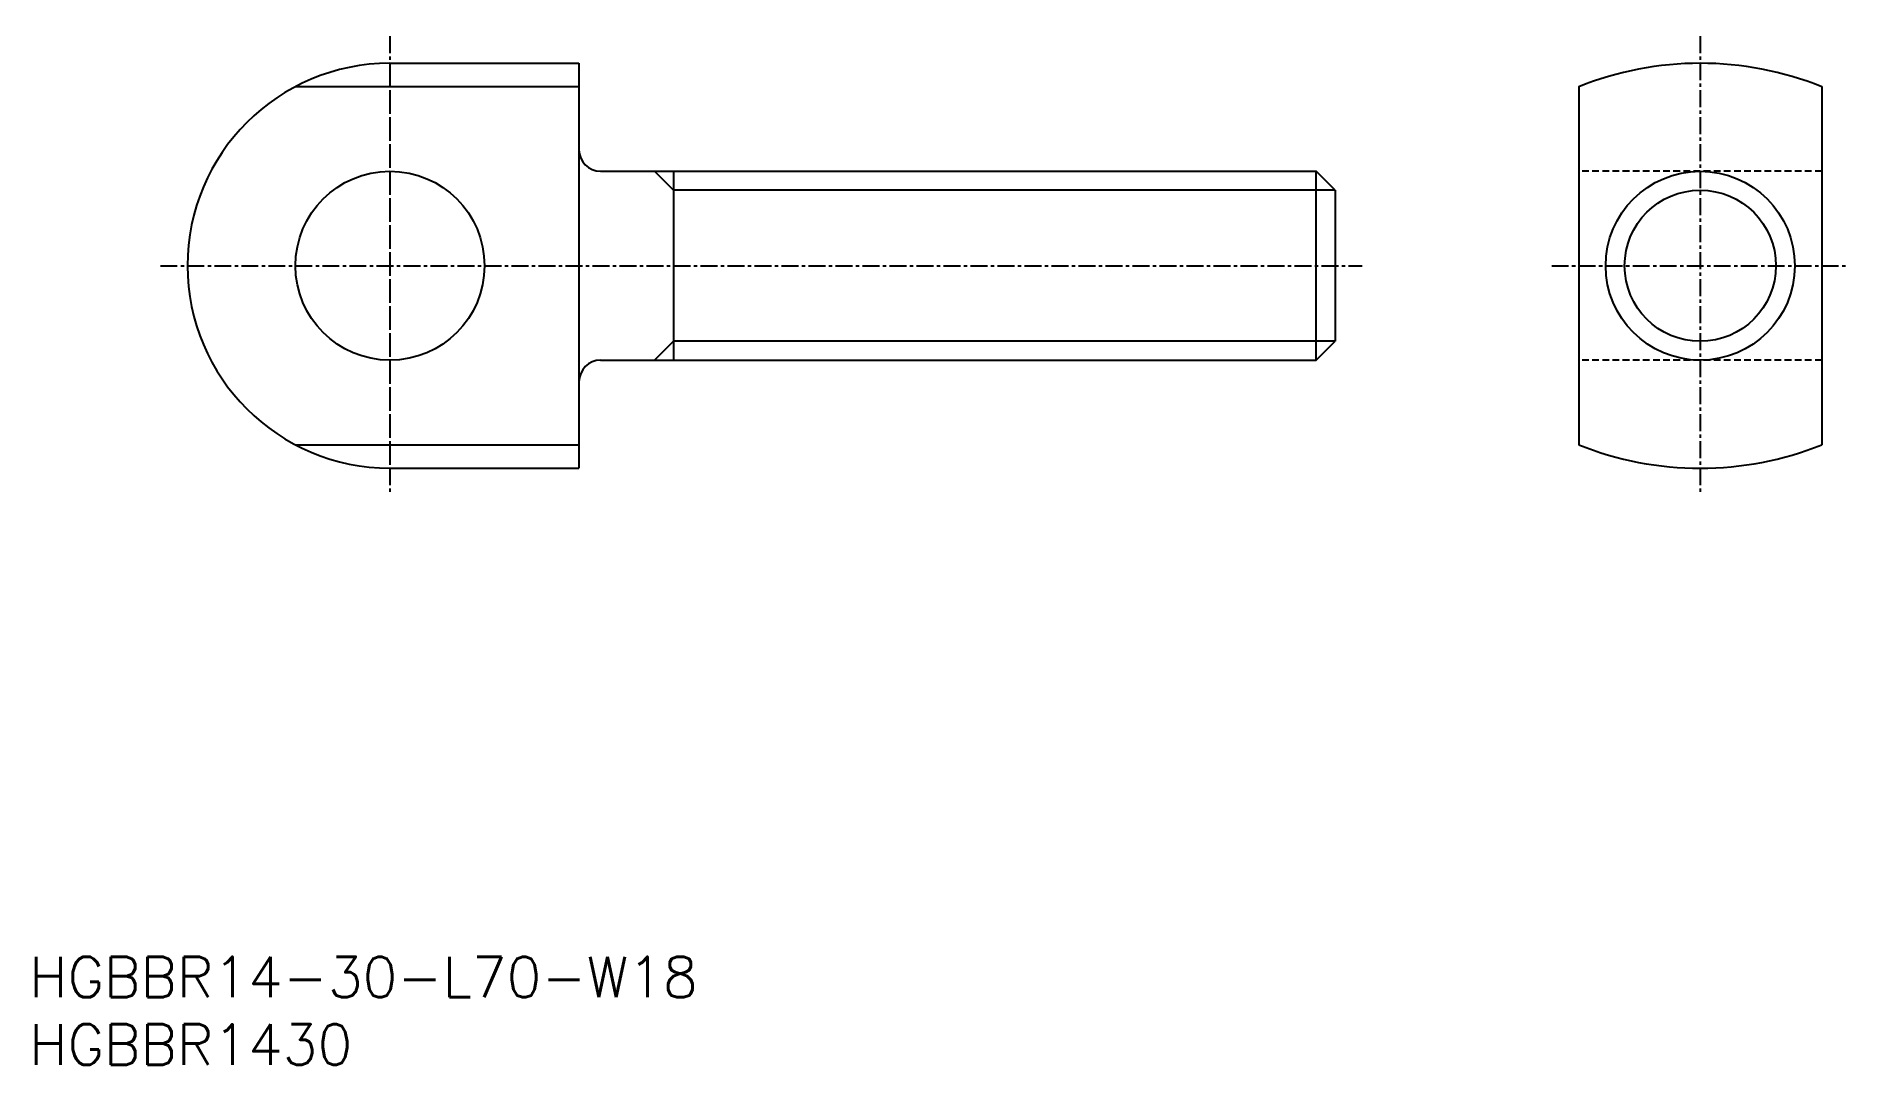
# Model space of a CAD drawing. Extents: x 1 to 135, y 0 to 76.
import ezdxf
from ezdxf.enums import TextEntityAlignment as Align

# ---------------------------------------------------------------- set-up
doc = ezdxf.new("R2010")
doc.units = 0
doc.linetypes.add('CENTER', pattern=[2, 1.25, -0.25, 0.25, -0.25])
doc.linetypes.add('DASHED', pattern=[0.75, 0.5, -0.25])
doc.layers.get('0').update_dxf_attribs({"linetype": 'CONTINUOUS'})
doc.layers.add('CENTER', color=1, linetype='CENTER')
doc.styles.get("Standard").update_dxf_attribs({"font": 'txt.shx'})

msp = doc.modelspace()

# ---------------------------------------------------------------- linework, layer by layer
at = {"color": 7, "linetype": 'CONTINUOUS'}
for p, q in [((26.71, 74.2), (40.71, 74.2)), ((40.71, 74.2), (40.71, 44.2)), ((19.71, 72.47), (40.71, 72.47)), ((114.75, 72.47), (114.75, 45.94)), ((132.75, 72.47), (132.75, 45.94)), ((42.31, 66.2), (95.31, 66.2)), ((47.71, 66.2), (47.71, 52.2)), ((96.71, 64.8), (95.31, 66.2)), ((95.31, 52.2), (95.31, 66.2)), ((96.71, 64.8), (96.71, 53.6)), ((11.71, 59.2), (11.71, 59.2)), ((95.31, 52.2), (96.71, 53.6)), ((42.31, 52.2), (95.31, 52.2)), ((19.71, 45.94), (40.71, 45.94)), ((26.71, 44.2), (40.71, 44.2))]:
    msp.add_line(p, q, dxfattribs=at)
at = {"color": 3, "linetype": 'CONTINUOUS'}
for p, q in [((47.71, 64.8), (46.31, 66.2)), ((96.71, 64.8), (47.71, 64.8)), ((47.71, 53.6), (46.31, 52.2)), ((96.71, 53.6), (47.71, 53.6))]:
    msp.add_line(p, q, dxfattribs=at)
at = {"color": 3, "linetype": 'DASHED'}
for p, q in [((132.75, 66.2), (114.75, 66.2)), ((132.75, 52.2), (114.75, 52.2))]:
    msp.add_line(p, q, dxfattribs=at)
at = {"color": 7, "linetype": 'CONTINUOUS'}
for centre in [(26.71, 59.2), (123.75, 59.2)]:
    msp.add_circle(centre, 7, dxfattribs=at)
at = {"color": 3, "linetype": 'CONTINUOUS'}
msp.add_circle((123.75, 59.2), 5.6, dxfattribs=at)
at = {"color": 7, "linetype": 'CONTINUOUS'}
for centre, radius, start, end in [((26.71, 59.2), 15, 90, 180), ((123.75, 49.97), 24.23, 68.1954, 111.8046), ((42.31, 67.8), 1.6, 180, 270), ((26.71, 59.2), 15, 180, 270), ((42.31, 50.6), 1.6, 90, 180), ((123.75, 68.43), 24.23, 248.1954, 291.8046)]:
    msp.add_arc(centre, radius, start, end, dxfattribs=at)
at = {"layer": 'CENTER', "color": 1, "linetype": 'CENTER'}
for p, q in [((26.71, 76.2), (26.71, 42.2)), ((123.75, 76.2), (123.75, 42.2)), ((26.71, 73.7), (26.71, 44.7)), ((9.71, 59.2), (98.71, 59.2)), ((112.75, 59.2), (134.75, 59.2))]:
    msp.add_line(p, q, dxfattribs=at)

# ---------------------------------------------------------------- texts
at = {"color": 7, "linetype": 'CONTINUOUS'}
for s, p in [('HGBBR14-30-L70-W18', (0, 6.5)), ('HGBBR1430', (0, 1.5))]:
    msp.add_text(s, height=3, dxfattribs=at).set_placement(p, align=Align.MIDDLE_LEFT)

doc.saveas('drawing.dxf')
